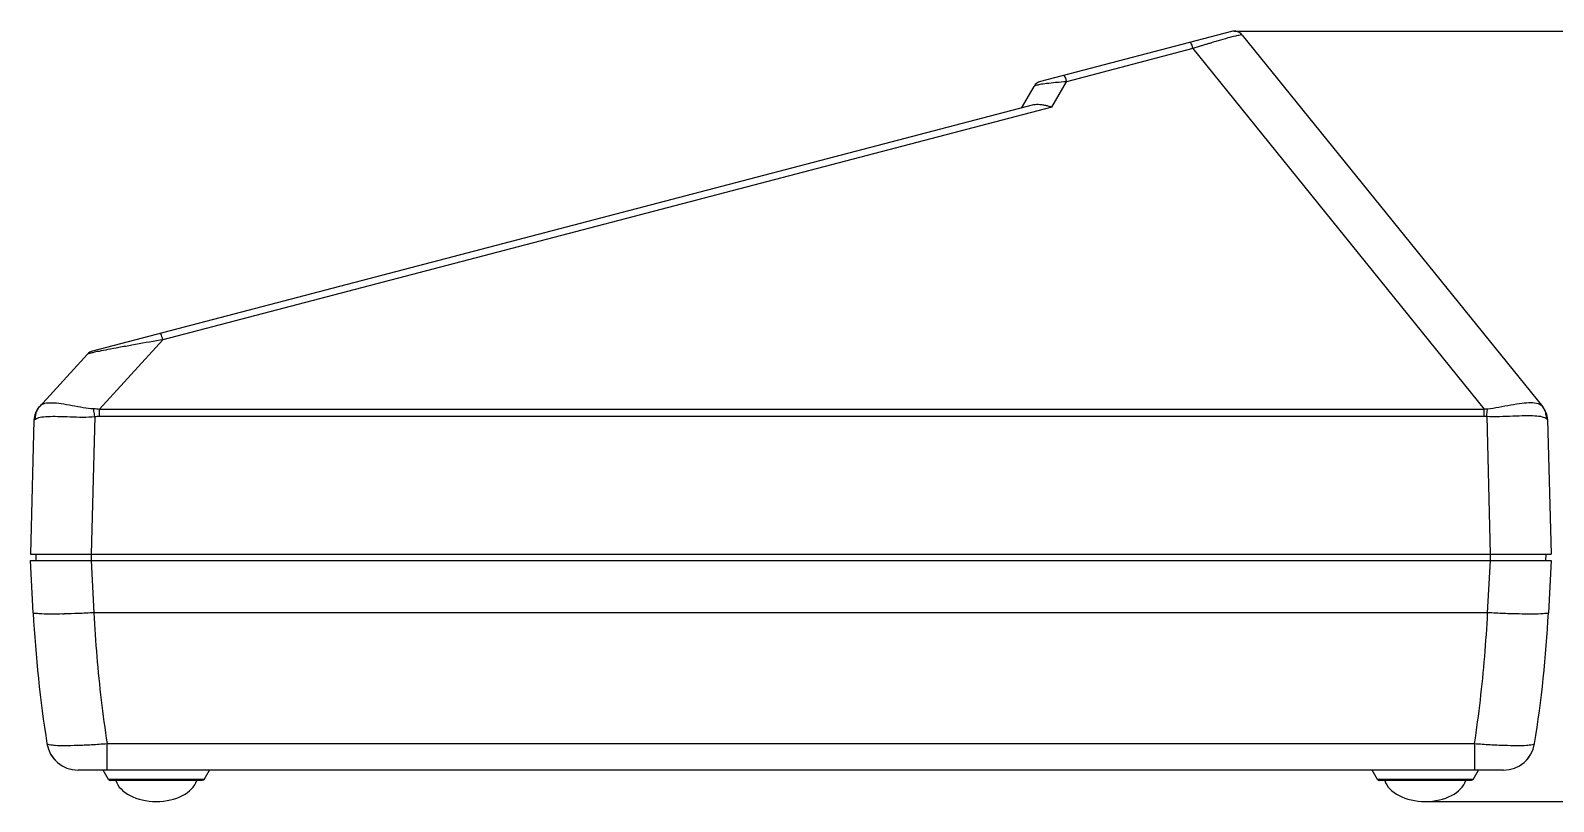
# Model space of a CAD drawing. Header units: inches. Extents: x -219 to 252, y -99 to 210.
# Drawn here: x -76.2 to 0.7, y 42.2 to 81.2 of the extents above; entities that cross this region are included whole.
import ezdxf

# ---------------------------------------------------------------- set-up
doc = ezdxf.new("R2010")
doc.units = ezdxf.units.IN
doc.header["$MEASUREMENT"] = 0
doc.layers.add('part', color=7, linetype='Continuous')

# ---------------------------------------------------------------- blocks, each defined once
blk = doc.blocks.new('block 3')
at = {"color": 3, "lineweight": 5, "true_color": 0x00ff00}
blk.add_lwpolyline([(-15.407, 81.115), (7.164, 81.115)], dxfattribs=at)
blk = doc.blocks.new('block 4')
at = {"color": 3, "lineweight": 5, "true_color": 0x00ff00}
blk.add_lwpolyline([(-5.756, 42.212), (7.164, 42.212)], dxfattribs=at)
blk = doc.blocks.new('block 5')
at = {"color": 3, "lineweight": 5, "true_color": 0x00ff00}
blk.add_lwpolyline([(6.635, 79.95), (6.635, 69.514)], dxfattribs=at)
blk = doc.blocks.new('block 6')
at = {"color": 3, "lineweight": 5, "true_color": 0x00ff00}
blk.add_lwpolyline([(6.635, 43.377), (6.635, 53.812)], dxfattribs=at)
blk = doc.blocks.new('block 8')
at = {"color": 3, "lineweight": 5, "true_color": 0x00ff00}
blk.add_lwpolyline([(6.441, 79.95), (6.635, 81.115)], dxfattribs=at)
blk = doc.blocks.new('block 9')
at = {"color": 3, "lineweight": 5, "true_color": 0x00ff00}
blk.add_lwpolyline([(6.635, 81.115), (6.829, 79.95)], dxfattribs=at)
blk = doc.blocks.new('block 10')
at = {"color": 3, "lineweight": 5, "true_color": 0x00ff00}
blk.add_lwpolyline([(6.441, 79.95), (6.829, 79.95)], dxfattribs=at)
blk = doc.blocks.new('block 7')
for name in ['block 8', 'block 9', 'block 10']:
    blk.add_blockref(name, (0, 0))
blk = doc.blocks.new('block 12')
at = {"color": 3, "lineweight": 5, "true_color": 0x00ff00}
blk.add_lwpolyline([(6.829, 43.377), (6.635, 42.212)], dxfattribs=at)
blk = doc.blocks.new('block 13')
at = {"color": 3, "lineweight": 5, "true_color": 0x00ff00}
blk.add_lwpolyline([(6.635, 42.212), (6.441, 43.377)], dxfattribs=at)
blk = doc.blocks.new('block 14')
at = {"color": 3, "lineweight": 5, "true_color": 0x00ff00}
blk.add_lwpolyline([(6.829, 43.377), (6.441, 43.377)], dxfattribs=at)
blk = doc.blocks.new('block 11')
for name in ['block 13', 'block 14', 'block 12']:
    blk.add_blockref(name, (0, 0))
blk = doc.blocks.new('block 15')
at = {"color": 7, "true_color": 0xffffff, "insert": (8.488, 55.309), "char_height": 3.70665, "attachment_point": 7, "rotation": 90}
blk.add_mtext('\\fAdobe Song Std L|b0|i0|c0|p34;\\W0.8;73.47', dxfattribs=at)
blk = doc.blocks.new('block 16')
at = {"lineweight": 0}
blk.add_lwpolyline([(-15.407, 81.115), (-15.407, 81.115)], dxfattribs=at)
blk = doc.blocks.new('block 17')
at = {"lineweight": 0}
blk.add_lwpolyline([(-5.756, 42.212), (-5.756, 42.212)], dxfattribs=at)
blk = doc.blocks.new('block 18')
at = {"lineweight": 0}
blk.add_lwpolyline([(6.635, 42.212), (6.635, 42.212)], dxfattribs=at)
blk = doc.blocks.new('block 2')
for name in ['block 3', 'block 16', 'block 7', 'block 5', 'block 15', 'block 6', 'block 11', 'block 4', 'block 17', 'block 18']:
    blk.add_blockref(name, (0, 0))
blk = doc.blocks.new('block 4273')
at = {"layer": 'part', "color": 7, "lineweight": 20, "true_color": 0xffffff}
blk.add_lwpolyline([(-76.044, 51.743), (-76.182, 54.391)], dxfattribs=at)
blk = doc.blocks.new('block 4274')
at = {"layer": 'part', "color": 7, "lineweight": 20, "true_color": 0xffffff}
blk.add_lwpolyline([(-75.917, 54.708), (-75.906, 54.391)], dxfattribs=at)
blk = doc.blocks.new('block 4275')
at = {"layer": 'part', "color": 7, "lineweight": 20, "true_color": 0xffffff}
blk.add_lwpolyline([(-72.242, 43.324), (-72.203, 43.285)], dxfattribs=at)
blk = doc.blocks.new('block 4276')
at = {"layer": 'part', "color": 7, "lineweight": 20, "true_color": 0xffffff}
blk.add_lwpolyline([(-72.242, 43.324), (-72.517, 43.8)], dxfattribs=at)
blk = doc.blocks.new('block 4277')
at = {"layer": 'part', "color": 7, "lineweight": 20, "true_color": 0xffffff}
blk.add_lwpolyline([(-75.351, 45.14), (-75.35, 45.14)], dxfattribs=at)
blk = doc.blocks.new('block 4278')
at = {"layer": 'part', "color": 7, "lineweight": 20, "true_color": 0xffffff}
blk.add_lwpolyline([(-73.115, 54.391), (-72.977, 51.743)], dxfattribs=at)
blk = doc.blocks.new('block 4279')
at = {"layer": 'part', "color": 7, "lineweight": 20, "true_color": 0xffffff}
blk.add_lwpolyline([(-76.006, 61.463), (-76.182, 54.708)], dxfattribs=at)
blk = doc.blocks.new('block 4280')
at = {"layer": 'part', "color": 7, "lineweight": 20, "true_color": 0xffffff}
blk.add_lwpolyline([(-73.111, 54.708), (-73.111, 54.391)], dxfattribs=at)
blk = doc.blocks.new('block 4281')
at = {"layer": 'part', "color": 7, "lineweight": 20, "true_color": 0xffffff}
blk.add_lwpolyline([(-72.695, 61.673), (-72.695, 62.028)], dxfattribs=at)
blk = doc.blocks.new('block 4282')
at = {"layer": 'part', "color": 7, "lineweight": 20, "true_color": 0xffffff}
blk.add_lwpolyline([(-72.317, 43.8), (-72.317, 45.141)], dxfattribs=at)
blk = doc.blocks.new('block 4283')
at = {"layer": 'part', "color": 7, "lineweight": 20, "true_color": 0xffffff}
blk.add_lwpolyline([(-72.93, 61.653), (-73.112, 54.708)], dxfattribs=at)
blk = doc.blocks.new('block 4284')
at = {"layer": 'part', "color": 7, "lineweight": 20, "true_color": 0xffffff}
blk.add_lwpolyline([(-3.381, 43.285), (-3.434, 43.271)], dxfattribs=at)
blk = doc.blocks.new('block 4285')
at = {"layer": 'part', "color": 7, "lineweight": 20, "true_color": 0xffffff}
blk.add_lwpolyline([(-72.203, 43.285), (-72.15, 43.271)], dxfattribs=at)
blk = doc.blocks.new('block 4286')
at = {"layer": 'part', "color": 7, "lineweight": 20, "true_color": 0xffffff}
blk.add_lwpolyline([(-72.695, 62.028), (-69.502, 65.533)], dxfattribs=at)
blk = doc.blocks.new('block 4287')
at = {"layer": 'part', "color": 7, "lineweight": 20, "true_color": 0xffffff}
blk.add_lwpolyline([(-75.73, 62.148), (-73.309, 64.805)], dxfattribs=at)
blk = doc.blocks.new('block 4288')
at = {"layer": 'part', "color": 7, "lineweight": 20, "true_color": 0xffffff}
blk.add_lwpolyline([(-3.434, 43.271), (-8.078, 43.271)], dxfattribs=at)
blk = doc.blocks.new('block 4289')
at = {"layer": 'part', "color": 7, "lineweight": 20, "true_color": 0xffffff}
blk.add_lwpolyline([(-67.506, 43.271), (-72.15, 43.271)], dxfattribs=at)
blk = doc.blocks.new('block 4290')
at = {"layer": 'part', "color": 7, "lineweight": 20, "true_color": 0xffffff}
blk.add_lwpolyline([(-3.343, 43.324), (-8.169, 43.324)], dxfattribs=at)
blk = doc.blocks.new('block 4291')
at = {"layer": 'part', "color": 7, "lineweight": 20, "true_color": 0xffffff}
blk.add_lwpolyline([(-67.415, 43.324), (-72.242, 43.324)], dxfattribs=at)
blk = doc.blocks.new('block 4292')
at = {"layer": 'part', "color": 7, "lineweight": 20, "true_color": 0xffffff}
blk.add_lwpolyline([(-1.803, 43.8), (-1.803, 43.8)], dxfattribs=at)
blk = doc.blocks.new('block 4293')
at = {"layer": 'part', "color": 7, "lineweight": 20, "true_color": 0xffffff}
blk.add_lwpolyline([(-1.803, 43.8), (-73.782, 43.8)], dxfattribs=at)
blk = doc.blocks.new('block 4294')
at = {"layer": 'part', "color": 7, "lineweight": 20, "true_color": 0xffffff}
blk.add_lwpolyline([(-72.317, 45.141), (-3.268, 45.141)], dxfattribs=at)
blk = doc.blocks.new('block 4295')
at = {"layer": 'part', "color": 7, "lineweight": 20, "true_color": 0xffffff}
blk.add_lwpolyline([(-67.415, 43.324), (-67.14, 43.8)], dxfattribs=at)
blk = doc.blocks.new('block 4296')
at = {"layer": 'part', "color": 7, "lineweight": 20, "true_color": 0xffffff}
blk.add_lwpolyline([(-67.453, 43.285), (-67.506, 43.271)], dxfattribs=at)
blk = doc.blocks.new('block 4297')
at = {"layer": 'part', "color": 7, "lineweight": 20, "true_color": 0xffffff}
blk.add_lwpolyline([(-2.608, 51.743), (-72.977, 51.743)], dxfattribs=at)
blk = doc.blocks.new('block 4298')
at = {"layer": 'part', "color": 7, "lineweight": 20, "true_color": 0xffffff}
blk.add_lwpolyline([(-8.131, 43.285), (-8.078, 43.271)], dxfattribs=at)
blk = doc.blocks.new('block 4299')
at = {"layer": 'part', "color": 7, "lineweight": 20, "true_color": 0xffffff}
blk.add_lwpolyline([(-76.182, 54.391), (0.598, 54.391)], dxfattribs=at)
blk = doc.blocks.new('block 4300')
at = {"layer": 'part', "color": 7, "lineweight": 20, "true_color": 0xffffff}
blk.add_lwpolyline([(-76.182, 54.708), (0.598, 54.708)], dxfattribs=at)
blk = doc.blocks.new('block 4301')
at = {"layer": 'part', "color": 7, "lineweight": 20, "true_color": 0xffffff}
blk.add_lwpolyline([(-67.415, 43.324), (-67.453, 43.285)], dxfattribs=at)
blk = doc.blocks.new('block 4302')
at = {"layer": 'part', "color": 7, "lineweight": 20, "true_color": 0xffffff}
blk.add_lwpolyline([(-72.695, 61.673), (-2.779, 61.673)], dxfattribs=at)
blk = doc.blocks.new('block 4303')
at = {"layer": 'part', "color": 7, "lineweight": 20, "true_color": 0xffffff}
blk.add_lwpolyline([(-72.695, 62.028), (-2.779, 62.028)], dxfattribs=at)
blk = doc.blocks.new('block 4304')
at = {"layer": 'part', "color": 7, "lineweight": 20, "true_color": 0xffffff}
blk.add_lwpolyline([(-26.143, 77.23), (-25.509, 78.328)], dxfattribs=at)
blk = doc.blocks.new('block 4305')
at = {"layer": 'part', "color": 7, "lineweight": 20, "true_color": 0xffffff}
blk.add_lwpolyline([(-24.615, 77.274), (-23.87, 78.563)], dxfattribs=at)
blk = doc.blocks.new('block 4306')
at = {"layer": 'part', "color": 7, "lineweight": 20, "true_color": 0xffffff}
blk.add_lwpolyline([(-8.169, 43.324), (-8.131, 43.285)], dxfattribs=at)
blk = doc.blocks.new('block 4307')
at = {"layer": 'part', "color": 7, "lineweight": 20, "true_color": 0xffffff}
blk.add_lwpolyline([(-24.615, 77.274), (-69.502, 65.533)], dxfattribs=at)
blk = doc.blocks.new('block 4308')
at = {"layer": 'part', "color": 7, "lineweight": 20, "true_color": 0xffffff}
blk.add_lwpolyline([(-25.609, 77.37), (-73.051, 64.96)], dxfattribs=at)
blk = doc.blocks.new('block 4309')
at = {"layer": 'part', "color": 7, "lineweight": 20, "true_color": 0xffffff}
blk.add_lwpolyline([(-17.492, 80.232), (-23.87, 78.563)], dxfattribs=at)
blk = doc.blocks.new('block 4310')
at = {"layer": 'part', "color": 7, "lineweight": 20, "true_color": 0xffffff}
blk.add_lwpolyline([(-15.541, 81.098), (-25.184, 78.575)], dxfattribs=at)
blk = doc.blocks.new('block 4311')
at = {"layer": 'part', "color": 7, "lineweight": 20, "true_color": 0xffffff}
blk.add_lwpolyline([(-8.169, 43.324), (-8.445, 43.8)], dxfattribs=at)
blk = doc.blocks.new('block 4312')
at = {"layer": 'part', "color": 7, "lineweight": 20, "true_color": 0xffffff}
blk.add_lwpolyline([(-17.492, 80.232), (-2.779, 62.028)], dxfattribs=at)
blk = doc.blocks.new('block 4313')
at = {"layer": 'part', "color": 7, "lineweight": 20, "true_color": 0xffffff}
blk.add_lwpolyline([(-14.995, 80.918), (0.185, 62.136)], dxfattribs=at)
blk = doc.blocks.new('block 4314')
at = {"layer": 'part', "color": 7, "lineweight": 20, "true_color": 0xffffff}
blk.add_lwpolyline([(-2.654, 61.666), (-2.472, 54.708)], dxfattribs=at)
blk = doc.blocks.new('block 4315')
at = {"layer": 'part', "color": 7, "lineweight": 20, "true_color": 0xffffff}
blk.add_lwpolyline([(-3.268, 45.141), (-3.268, 43.8)], dxfattribs=at)
blk = doc.blocks.new('block 4316')
at = {"layer": 'part', "color": 7, "lineweight": 20, "true_color": 0xffffff}
blk.add_lwpolyline([(-2.779, 61.673), (-2.779, 62.028)], dxfattribs=at)
blk = doc.blocks.new('block 4317')
at = {"layer": 'part', "color": 7, "lineweight": 20, "true_color": 0xffffff}
blk.add_lwpolyline([(-2.473, 54.708), (-2.473, 54.391)], dxfattribs=at)
blk = doc.blocks.new('block 4318')
at = {"layer": 'part', "color": 7, "lineweight": 20, "true_color": 0xffffff}
blk.add_lwpolyline([(-2.608, 51.743), (-2.469, 54.391)], dxfattribs=at)
blk = doc.blocks.new('block 4319')
at = {"layer": 'part', "color": 7, "lineweight": 20, "true_color": 0xffffff}
blk.add_lwpolyline([(0.42, 61.498), (0.598, 54.708)], dxfattribs=at)
blk = doc.blocks.new('block 4320')
at = {"layer": 'part', "color": 7, "lineweight": 20, "true_color": 0xffffff}
blk.add_lwpolyline([(0.333, 54.708), (0.322, 54.391)], dxfattribs=at)
blk = doc.blocks.new('block 4321')
at = {"layer": 'part', "color": 7, "lineweight": 20, "true_color": 0xffffff}
blk.add_lwpolyline([(0.598, 54.391), (0.459, 51.743)], dxfattribs=at)
blk = doc.blocks.new('block 4322')
at = {"layer": 'part', "color": 7, "lineweight": 20, "true_color": 0xffffff}
blk.add_lwpolyline([(-0.234, 45.14), (-0.234, 45.14)], dxfattribs=at)
blk = doc.blocks.new('block 4323')
at = {"layer": 'part', "color": 7, "lineweight": 20, "true_color": 0xffffff}
blk.add_lwpolyline([(-0.234, 45.14), (-0.234, 45.14)], dxfattribs=at)
blk = doc.blocks.new('block 4324')
at = {"layer": 'part', "color": 7, "lineweight": 20, "true_color": 0xffffff}
blk.add_lwpolyline([(-3.343, 43.324), (-3.068, 43.8)], dxfattribs=at)
blk = doc.blocks.new('block 4325')
at = {"layer": 'part', "color": 7, "lineweight": 20, "true_color": 0xffffff}
blk.add_lwpolyline([(-3.343, 43.324), (-3.381, 43.285)], dxfattribs=at)
blk = doc.blocks.new('block 4326')
at = {"layer": 'part', "color": 7, "lineweight": 20, "true_color": 0xffffff}
blk.add_open_spline([(-0.234, 45.141), (0.112, 47.328), (0.344, 49.532), (0.459, 51.743)], degree=3, dxfattribs=at)
blk = doc.blocks.new('block 4327')
at = {"layer": 'part', "color": 7, "lineweight": 20, "true_color": 0xffffff}
blk.add_open_spline([(-74.561, 51.684), (-74.534, 51.684), (-74.508, 51.685), (-74.481, 51.685)], degree=3, dxfattribs=at)
blk = doc.blocks.new('block 4328')
at = {"layer": 'part', "color": 7, "lineweight": 20, "true_color": 0xffffff}
blk.add_open_spline([(-75.35, 45.141), (-75.228, 44.369), (-74.563, 43.8), (-73.782, 43.8)], degree=3, dxfattribs=at)
blk = doc.blocks.new('block 4329')
at = {"layer": 'part', "color": 7, "lineweight": 20, "true_color": 0xffffff}
blk.add_open_spline([(-75.35, 45.14), (-75.228, 44.368), (-74.563, 43.8), (-73.781, 43.8)], degree=3, dxfattribs=at)
blk = doc.blocks.new('block 4330')
at = {"layer": 'part', "color": 7, "lineweight": 20, "true_color": 0xffffff}
blk.add_open_spline([(-75.73, 62.148), (-75.901, 61.96), (-75.999, 61.717), (-76.005, 61.463)], degree=3, dxfattribs=at)
blk = doc.blocks.new('block 4331')
at = {"layer": 'part', "color": 7, "lineweight": 20, "true_color": 0xffffff}
blk.add_open_spline([(-73.051, 64.96), (-73.15, 64.934), (-73.24, 64.88), (-73.309, 64.805)], degree=3, dxfattribs=at)
blk = doc.blocks.new('block 4332')
at = {"layer": 'part', "color": 7, "lineweight": 20, "true_color": 0xffffff}
blk.add_open_spline([(-69.635, 65.51), (-70.109, 65.428), (-70.583, 65.344), (-71.056, 65.259)], degree=3, dxfattribs=at)
blk = doc.blocks.new('block 4333')
at = {"layer": 'part', "color": 7, "lineweight": 20, "true_color": 0xffffff}
blk.add_open_spline([(-16.854, 80.434), (-16.917, 80.414), (-16.98, 80.394), (-17.044, 80.374)], degree=3, dxfattribs=at)
blk = doc.blocks.new('block 4334')
at = {"layer": 'part', "color": 7, "lineweight": 20, "true_color": 0xffffff}
blk.add_open_spline([(-17.067, 80.367), (-17.209, 80.322), (-17.35, 80.277), (-17.492, 80.232)], degree=3, dxfattribs=at)
blk = doc.blocks.new('block 4335')
at = {"layer": 'part', "color": 7, "lineweight": 20, "true_color": 0xffffff}
blk.add_open_spline([(-76.044, 51.743), (-75.928, 49.532), (-75.696, 47.328), (-75.35, 45.141)], degree=3, dxfattribs=at)
blk = doc.blocks.new('block 4336')
at = {"layer": 'part', "color": 7, "lineweight": 20, "true_color": 0xffffff}
blk.add_open_spline([(-16.64, 80.5), (-16.698, 80.482), (-16.756, 80.464), (-16.815, 80.446)], degree=3, dxfattribs=at)
blk = doc.blocks.new('block 4337')
at = {"layer": 'part', "color": 7, "lineweight": 20, "true_color": 0xffffff}
blk.add_open_spline([(-16.334, 80.593), (-16.417, 80.568), (-16.501, 80.543), (-16.584, 80.517)], degree=3, dxfattribs=at)
blk = doc.blocks.new('block 4338')
at = {"layer": 'part', "color": 7, "lineweight": 20, "true_color": 0xffffff}
blk.add_open_spline([(-1.803, 43.8), (-1.021, 43.8), (-0.356, 44.369), (-0.234, 45.141)], degree=3, dxfattribs=at)
blk = doc.blocks.new('block 4339')
at = {"layer": 'part', "color": 7, "lineweight": 20, "true_color": 0xffffff}
blk.add_open_spline([(-1.803, 43.8), (-1.022, 43.8), (-0.356, 44.368), (-0.234, 45.14)], degree=3, dxfattribs=at)
blk = doc.blocks.new('block 4340')
at = {"layer": 'part', "color": 7, "lineweight": 20, "true_color": 0xffffff}
blk.add_open_spline([(0.42, 61.498), (0.414, 61.731), (0.332, 61.955), (0.185, 62.136)], degree=3, dxfattribs=at)
blk = doc.blocks.new('block 4341')
at = {"layer": 'part', "color": 7, "lineweight": 20, "true_color": 0xffffff}
blk.add_open_spline([(-25.184, 78.575), (-25.321, 78.54), (-25.438, 78.45), (-25.509, 78.328)], degree=3, dxfattribs=at)
blk = doc.blocks.new('block 4342')
at = {"layer": 'part', "color": 7, "lineweight": 20, "true_color": 0xffffff}
blk.add_open_spline([(-14.995, 80.918), (-15.126, 81.08), (-15.339, 81.151), (-15.541, 81.098)], degree=3, dxfattribs=at)
blk = doc.blocks.new('block 4343')
at = {"layer": 'part', "color": 7, "lineweight": 20, "true_color": 0xffffff}
blk.add_open_spline([(-74.451, 45.045), (-74.243, 45.045), (-74.035, 45.049), (-73.827, 45.056), (-73.584, 45.064), (-73.342, 45.075), (-73.099, 45.088), (-72.838, 45.103), (-72.577, 45.12), (-72.317, 45.14)], degree=3, knots=[0, 0, 0, 0, 1, 1, 1, 2, 2, 2, 3, 3, 3, 3], dxfattribs=at)
blk = doc.blocks.new('block 4344')
at = {"layer": 'part', "color": 7, "lineweight": 20, "true_color": 0xffffff}
blk.add_open_spline([(-72.977, 51.743), (-73.24, 51.729), (-73.504, 51.717), (-73.767, 51.707), (-74.005, 51.698), (-74.243, 51.69), (-74.481, 51.685)], degree=3, knots=[0, 0, 0, 0, 1, 1, 1, 2, 2, 2, 2], dxfattribs=at)
blk = doc.blocks.new('block 4345')
at = {"layer": 'part', "color": 7, "lineweight": 20, "true_color": 0xffffff}
blk.add_open_spline([(-74.561, 51.684), (-74.744, 51.681), (-74.922, 51.679), (-75.109, 51.677), (-75.28, 51.674), (-75.458, 51.671), (-75.608, 51.684), (-75.705, 51.692), (-75.79, 51.707), (-75.93, 51.706), (-75.982, 51.706), (-76.042, 51.703), (-76.044, 51.743)], degree=3, knots=[0, 0, 0, 0, 1, 1, 1, 2, 2, 2, 3, 3, 3, 4, 4, 4, 4], dxfattribs=at)
blk = doc.blocks.new('block 4346')
at = {"layer": 'part', "color": 7, "lineweight": 20, "true_color": 0xffffff}
blk.add_open_spline([(-3.268, 45.141), (-3.158, 45.87), (-3.06, 46.601), (-2.974, 47.333), (-2.889, 48.066), (-2.816, 48.8), (-2.755, 49.536), (-2.693, 50.271), (-2.644, 51.007), (-2.608, 51.743)], degree=3, knots=[0, 0, 0, 0, 1, 1, 1, 2, 2, 2, 3, 3, 3, 3], dxfattribs=at)
blk = doc.blocks.new('block 4347')
at = {"layer": 'part', "color": 7, "lineweight": 20, "true_color": 0xffffff}
blk.add_open_spline([(-72.977, 51.743), (-72.94, 51.007), (-72.891, 50.271), (-72.83, 49.536), (-72.769, 48.8), (-72.695, 48.066), (-72.61, 47.333), (-72.524, 46.601), (-72.426, 45.87), (-72.317, 45.141)], degree=3, knots=[0, 0, 0, 0, 1, 1, 1, 2, 2, 2, 3, 3, 3, 3], dxfattribs=at)
blk = doc.blocks.new('block 4348')
at = {"layer": 'part', "color": 7, "lineweight": 20, "true_color": 0xffffff}
blk.add_open_spline([(-1.133, 45.045), (-0.973, 45.045), (-0.801, 45.045), (-0.652, 45.056), (-0.556, 45.063), (-0.469, 45.075), (-0.344, 45.088), (-0.295, 45.094), (-0.24, 45.1), (-0.234, 45.14)], degree=3, knots=[0, 0, 0, 0, 1, 1, 1, 2, 2, 2, 3, 3, 3, 3], dxfattribs=at)
blk = doc.blocks.new('block 4349')
at = {"layer": 'part', "color": 7, "lineweight": 20, "true_color": 0xffffff}
blk.add_open_spline([(-3.268, 45.14), (-3.007, 45.12), (-2.746, 45.103), (-2.485, 45.088), (-2.243, 45.075), (-2, 45.064), (-1.758, 45.056), (-1.55, 45.049), (-1.341, 45.045), (-1.133, 45.045)], degree=3, knots=[0, 0, 0, 0, 1, 1, 1, 2, 2, 2, 3, 3, 3, 3], dxfattribs=at)
blk = doc.blocks.new('block 4350')
at = {"layer": 'part', "color": 7, "lineweight": 20, "true_color": 0xffffff}
blk.add_open_spline([(0.459, 51.743), (0.457, 51.706), (0.402, 51.707), (0.354, 51.707), (0.227, 51.706), (0.149, 51.693), (0.061, 51.685), (-0.08, 51.673), (-0.248, 51.675), (-0.409, 51.677), (-0.619, 51.679), (-0.818, 51.68), (-1.023, 51.683)], degree=3, knots=[0, 0, 0, 0, 1, 1, 1, 2, 2, 2, 3, 3, 3, 4, 4, 4, 4], dxfattribs=at)
blk = doc.blocks.new('block 4351')
at = {"layer": 'part', "color": 7, "lineweight": 20, "true_color": 0xffffff}
blk.add_lwpolyline([(-1.023, 51.683), (-1.04, 51.684)], dxfattribs=at)
blk = doc.blocks.new('block 4352')
at = {"layer": 'part', "color": 7, "lineweight": 20, "true_color": 0xffffff}
blk.add_open_spline([(-1.04, 51.684), (-1.289, 51.688), (-1.538, 51.696), (-1.787, 51.706), (-2.061, 51.717), (-2.334, 51.729), (-2.608, 51.743)], degree=3, knots=[0, 0, 0, 0, 1, 1, 1, 2, 2, 2, 2], dxfattribs=at)
blk = doc.blocks.new('block 4353')
at = {"layer": 'part', "color": 7, "lineweight": 20, "true_color": 0xffffff}
blk.add_open_spline([(-75.35, 45.14), (-75.345, 45.1), (-75.289, 45.094), (-75.24, 45.088), (-75.115, 45.075), (-75.028, 45.063), (-74.933, 45.056), (-74.783, 45.045), (-74.612, 45.045), (-74.451, 45.045)], degree=3, knots=[0, 0, 0, 0, 1, 1, 1, 2, 2, 2, 3, 3, 3, 3], dxfattribs=at)
blk = doc.blocks.new('block 4354')
at = {"layer": 'part', "color": 7, "lineweight": 20, "true_color": 0xffffff}
blk.add_open_spline([(-14.995, 80.918), (-15.016, 80.944), (-15.057, 80.93), (-15.095, 80.919), (-15.19, 80.891), (-15.264, 80.882), (-15.342, 80.868), (-15.463, 80.845), (-15.593, 80.806), (-15.72, 80.77), (-15.888, 80.721), (-16.052, 80.676), (-16.216, 80.628), (-16.255, 80.616), (-16.295, 80.605), (-16.334, 80.593)], degree=3, knots=[0, 0, 0, 0, 1, 1, 1, 2, 2, 2, 3, 3, 3, 4, 4, 4, 5, 5, 5, 5], dxfattribs=at)
blk = doc.blocks.new('block 4355')
at = {"layer": 'part', "color": 7, "lineweight": 20, "true_color": 0xffffff}
blk.add_lwpolyline([(-16.584, 80.517), (-16.64, 80.5)], dxfattribs=at)
blk = doc.blocks.new('block 4356')
at = {"layer": 'part', "color": 7, "lineweight": 20, "true_color": 0xffffff}
blk.add_lwpolyline([(-16.815, 80.446), (-16.854, 80.434)], dxfattribs=at)
blk = doc.blocks.new('block 4357')
at = {"layer": 'part', "color": 7, "lineweight": 20, "true_color": 0xffffff}
blk.add_lwpolyline([(-17.044, 80.374), (-17.067, 80.367)], dxfattribs=at)
blk = doc.blocks.new('block 4358')
at = {"layer": 'part', "color": 7, "lineweight": 20, "true_color": 0xffffff}
blk.add_open_spline([(-69.635, 65.854), (-69.62, 65.858), (-69.612, 65.836), (-69.605, 65.818), (-69.586, 65.769), (-69.571, 65.739), (-69.558, 65.704), (-69.537, 65.653), (-69.519, 65.59), (-69.501, 65.533)], degree=3, knots=[0, 0, 0, 0, 1, 1, 1, 2, 2, 2, 3, 3, 3, 3], dxfattribs=at)
blk = doc.blocks.new('block 4359')
at = {"layer": 'part', "color": 7, "lineweight": 20, "true_color": 0xffffff}
blk.add_open_spline([(-24.615, 77.274), (-24.673, 77.293), (-24.733, 77.311), (-24.792, 77.327), (-24.85, 77.342), (-24.908, 77.356), (-24.967, 77.368), (-25.023, 77.379), (-25.079, 77.388), (-25.136, 77.395), (-25.19, 77.401), (-25.245, 77.405), (-25.3, 77.406), (-25.352, 77.406), (-25.405, 77.404), (-25.458, 77.398), (-25.509, 77.392), (-25.559, 77.383), (-25.609, 77.37)], degree=3, knots=[0, 0, 0, 0, 1, 1, 1, 2, 2, 2, 3, 3, 3, 4, 4, 4, 5, 5, 5, 6, 6, 6, 6], dxfattribs=at)
blk = doc.blocks.new('block 4360')
at = {"layer": 'part', "color": 7, "lineweight": 20, "true_color": 0xffffff}
blk.add_open_spline([(-17.626, 80.552), (-17.61, 80.556), (-17.602, 80.535), (-17.595, 80.516), (-17.576, 80.468), (-17.562, 80.438), (-17.548, 80.403), (-17.528, 80.352), (-17.509, 80.289), (-17.492, 80.232)], degree=3, knots=[0, 0, 0, 0, 1, 1, 1, 2, 2, 2, 3, 3, 3, 3], dxfattribs=at)
blk = doc.blocks.new('block 4361')
at = {"layer": 'part', "color": 7, "lineweight": 20, "true_color": 0xffffff}
blk.add_open_spline([(-24.004, 78.884), (-23.989, 78.888), (-23.981, 78.867), (-23.974, 78.848), (-23.955, 78.799), (-23.94, 78.77), (-23.926, 78.735), (-23.906, 78.683), (-23.887, 78.621), (-23.87, 78.563)], degree=3, knots=[0, 0, 0, 0, 1, 1, 1, 2, 2, 2, 3, 3, 3, 3], dxfattribs=at)
blk = doc.blocks.new('block 4362')
at = {"layer": 'part', "color": 7, "lineweight": 20, "true_color": 0xffffff}
blk.add_open_spline([(-23.87, 78.563), (-24.053, 78.55), (-24.236, 78.535), (-24.419, 78.517), (-24.571, 78.502), (-24.723, 78.484), (-24.875, 78.466)], degree=3, knots=[0, 0, 0, 0, 1, 1, 1, 2, 2, 2, 2], dxfattribs=at)
blk = doc.blocks.new('block 4363')
at = {"layer": 'part', "color": 7, "lineweight": 20, "true_color": 0xffffff}
blk.add_open_spline([(-24.875, 78.466), (-24.988, 78.453), (-25.103, 78.438), (-25.211, 78.416), (-25.28, 78.403), (-25.345, 78.386), (-25.421, 78.37), (-25.456, 78.363), (-25.493, 78.356), (-25.509, 78.328)], degree=3, knots=[0, 0, 0, 0, 1, 1, 1, 2, 2, 2, 3, 3, 3, 3], dxfattribs=at)
blk = doc.blocks.new('block 4364')
at = {"layer": 'part', "color": 7, "lineweight": 20, "true_color": 0xffffff}
blk.add_open_spline([(-2.779, 61.673), (-2.759, 61.673), (-2.738, 61.673), (-2.717, 61.671), (-2.696, 61.67), (-2.675, 61.669), (-2.654, 61.666)], degree=3, knots=[0, 0, 0, 0, 1, 1, 1, 2, 2, 2, 2], dxfattribs=at)
blk = doc.blocks.new('block 4365')
at = {"layer": 'part', "color": 7, "lineweight": 20, "true_color": 0xffffff}
blk.add_open_spline([(-72.93, 61.653), (-72.891, 61.659), (-72.852, 61.664), (-72.813, 61.668), (-72.774, 61.671), (-72.734, 61.673), (-72.695, 61.673)], degree=3, knots=[0, 0, 0, 0, 1, 1, 1, 2, 2, 2, 2], dxfattribs=at)
blk = doc.blocks.new('block 4366')
at = {"layer": 'part', "color": 7, "lineweight": 20, "true_color": 0xffffff}
blk.add_open_spline([(-76.006, 61.463), (-76.005, 61.471), (-75.996, 61.474), (-75.987, 61.479), (-75.963, 61.491), (-75.95, 61.508), (-75.931, 61.522)], degree=3, knots=[0, 0, 0, 0, 1, 1, 1, 2, 2, 2, 2], dxfattribs=at)
blk = doc.blocks.new('block 4367')
at = {"layer": 'part', "color": 7, "lineweight": 20, "true_color": 0xffffff}
blk.add_open_spline([(-75.931, 61.522), (-75.865, 61.572), (-75.781, 61.596), (-75.698, 61.614), (-75.57, 61.64), (-75.443, 61.652), (-75.315, 61.658), (-75.144, 61.667), (-74.972, 61.666), (-74.8, 61.663), (-74.594, 61.66), (-74.388, 61.652), (-74.183, 61.644), (-73.969, 61.637), (-73.755, 61.629), (-73.541, 61.628), (-73.337, 61.628), (-73.133, 61.632), (-72.93, 61.653)], degree=3, knots=[0, 0, 0, 0, 1, 1, 1, 2, 2, 2, 3, 3, 3, 4, 4, 4, 5, 5, 5, 6, 6, 6, 6], dxfattribs=at)
blk = doc.blocks.new('block 4368')
at = {"layer": 'part', "color": 7, "lineweight": 20, "true_color": 0xffffff}
blk.add_lwpolyline([(-69.502, 65.533), (-69.635, 65.51)], dxfattribs=at)
blk = doc.blocks.new('block 4369')
at = {"layer": 'part', "color": 7, "lineweight": 20, "true_color": 0xffffff}
blk.add_open_spline([(-71.056, 65.259), (-71.275, 65.219), (-71.494, 65.179), (-71.713, 65.139), (-71.9, 65.104), (-72.087, 65.07), (-72.273, 65.033), (-72.422, 65.004), (-72.572, 64.974), (-72.721, 64.945), (-72.826, 64.925), (-72.931, 64.906), (-73.034, 64.879)], degree=3, knots=[0, 0, 0, 0, 1, 1, 1, 2, 2, 2, 3, 3, 3, 4, 4, 4, 4], dxfattribs=at)
blk = doc.blocks.new('block 4370')
at = {"layer": 'part', "color": 7, "lineweight": 20, "true_color": 0xffffff}
blk.add_open_spline([(-73.034, 64.879), (-73.036, 64.879), (-73.038, 64.878), (-73.04, 64.878), (-73.103, 64.861), (-73.163, 64.843), (-73.232, 64.832), (-73.261, 64.828), (-73.291, 64.825), (-73.309, 64.805)], degree=3, knots=[0, 0, 0, 0, 1, 1, 1, 2, 2, 2, 3, 3, 3, 3], dxfattribs=at)
blk = doc.blocks.new('block 4371')
at = {"layer": 'part', "color": 7, "lineweight": 20, "true_color": 0xffffff}
blk.add_open_spline([(-72.997, 62.059), (-72.947, 62.058), (-72.897, 62.055), (-72.848, 62.05), (-72.796, 62.045), (-72.746, 62.038), (-72.695, 62.028)], degree=3, knots=[0, 0, 0, 0, 1, 1, 1, 2, 2, 2, 2], dxfattribs=at)
blk = doc.blocks.new('block 4372')
at = {"layer": 'part', "color": 7, "lineweight": 20, "true_color": 0xffffff}
blk.add_open_spline([(-75.681, 62.202), (-75.624, 62.264), (-75.543, 62.299), (-75.461, 62.321), (-75.343, 62.352), (-75.224, 62.356), (-75.105, 62.354), (-74.948, 62.35), (-74.791, 62.334), (-74.635, 62.312), (-74.449, 62.286), (-74.264, 62.253), (-74.079, 62.218), (-73.891, 62.183), (-73.704, 62.146), (-73.514, 62.115), (-73.343, 62.087), (-73.171, 62.064), (-72.997, 62.059)], degree=3, knots=[0, 0, 0, 0, 1, 1, 1, 2, 2, 2, 3, 3, 3, 4, 4, 4, 5, 5, 5, 6, 6, 6, 6], dxfattribs=at)
blk = doc.blocks.new('block 4373')
at = {"layer": 'part', "color": 7, "lineweight": 20, "true_color": 0xffffff}
blk.add_open_spline([(-2.654, 61.666), (-2.437, 61.653), (-2.219, 61.655), (-2.002, 61.66), (-1.777, 61.666), (-1.553, 61.676), (-1.328, 61.686), (-1.125, 61.694), (-0.923, 61.702), (-0.719, 61.704), (-0.553, 61.706), (-0.386, 61.705), (-0.22, 61.695), (-0.098, 61.687), (0.023, 61.674), (0.146, 61.646), (0.223, 61.627), (0.301, 61.602), (0.361, 61.552)], degree=3, knots=[0, 0, 0, 0, 1, 1, 1, 2, 2, 2, 3, 3, 3, 4, 4, 4, 5, 5, 5, 6, 6, 6, 6], dxfattribs=at)
blk = doc.blocks.new('block 4374')
at = {"layer": 'part', "color": 7, "lineweight": 20, "true_color": 0xffffff}
blk.add_open_spline([(0.361, 61.552), (0.376, 61.539), (0.387, 61.524), (0.406, 61.512), (0.412, 61.508), (0.42, 61.505), (0.42, 61.498)], degree=3, knots=[0, 0, 0, 0, 1, 1, 1, 2, 2, 2, 2], dxfattribs=at)
blk = doc.blocks.new('block 4375')
at = {"layer": 'part', "color": 7, "lineweight": 20, "true_color": 0xffffff}
blk.add_open_spline([(-2.614, 62.049), (-2.422, 62.064), (-2.233, 62.096), (-2.044, 62.13), (-1.84, 62.167), (-1.638, 62.207), (-1.435, 62.244), (-1.249, 62.277), (-1.062, 62.308), (-0.874, 62.33), (-0.72, 62.348), (-0.564, 62.359), (-0.409, 62.358), (-0.292, 62.356), (-0.176, 62.348), (-0.062, 62.312), (0.017, 62.286), (0.095, 62.248), (0.146, 62.185)], degree=3, knots=[0, 0, 0, 0, 1, 1, 1, 2, 2, 2, 3, 3, 3, 4, 4, 4, 5, 5, 5, 6, 6, 6, 6], dxfattribs=at)
blk = doc.blocks.new('block 4376')
at = {"layer": 'part', "color": 7, "lineweight": 20, "true_color": 0xffffff}
blk.add_open_spline([(-2.779, 62.028), (-2.752, 62.033), (-2.724, 62.037), (-2.696, 62.041), (-2.669, 62.044), (-2.641, 62.047), (-2.614, 62.049)], degree=3, knots=[0, 0, 0, 0, 1, 1, 1, 2, 2, 2, 2], dxfattribs=at)
blk = doc.blocks.new('block 4377')
at = {"layer": 'part', "color": 7, "lineweight": 20, "true_color": 0xffffff}
blk.add_open_spline([(-72.93, 61.653), (-72.938, 61.699), (-72.946, 61.746), (-72.953, 61.792), (-72.961, 61.838), (-72.968, 61.883), (-72.976, 61.928), (-72.983, 61.972), (-72.99, 62.016), (-72.997, 62.059)], degree=3, knots=[0, 0, 0, 0, 1, 1, 1, 2, 2, 2, 3, 3, 3, 3], dxfattribs=at)
blk = doc.blocks.new('block 4378')
at = {"layer": 'part', "color": 7, "lineweight": 20, "true_color": 0xffffff}
blk.add_open_spline([(-75.931, 61.522), (-75.933, 61.605), (-75.925, 61.689), (-75.906, 61.77), (-75.887, 61.85), (-75.859, 61.928), (-75.821, 62.001), (-75.783, 62.074), (-75.735, 62.142), (-75.68, 62.202)], degree=3, knots=[0, 0, 0, 0, 1, 1, 1, 2, 2, 2, 3, 3, 3, 3], dxfattribs=at)
blk = doc.blocks.new('block 4379')
at = {"layer": 'part', "color": 7, "lineweight": 20, "true_color": 0xffffff}
blk.add_open_spline([(0.361, 61.552), (0.362, 61.628), (0.355, 61.704), (0.339, 61.779), (0.323, 61.853), (0.299, 61.925), (0.266, 61.994), (0.234, 62.062), (0.193, 62.126), (0.146, 62.185)], degree=3, knots=[0, 0, 0, 0, 1, 1, 1, 2, 2, 2, 3, 3, 3, 3], dxfattribs=at)
blk = doc.blocks.new('block 4380')
at = {"layer": 'part', "color": 7, "lineweight": 20, "true_color": 0xffffff}
blk.add_open_spline([(-2.654, 61.666), (-2.65, 61.71), (-2.645, 61.754), (-2.64, 61.797), (-2.636, 61.84), (-2.631, 61.883), (-2.627, 61.925), (-2.623, 61.967), (-2.618, 62.008), (-2.614, 62.049)], degree=3, knots=[0, 0, 0, 0, 1, 1, 1, 2, 2, 2, 3, 3, 3, 3], dxfattribs=at)
blk = doc.blocks.new('block 4381')
at = {"layer": 'part', "color": 7, "lineweight": 20, "true_color": 0xffffff}
blk.add_open_spline([(-71.873, 43.271), (-71.675, 42.654), (-70.82, 42.212), (-69.828, 42.212)], degree=3, dxfattribs=at)
blk = doc.blocks.new('block 4382')
at = {"layer": 'part', "color": 7, "lineweight": 20, "true_color": 0xffffff}
blk.add_open_spline([(-69.828, 42.212), (-68.836, 42.212), (-67.982, 42.654), (-67.783, 43.271)], degree=3, dxfattribs=at)
blk = doc.blocks.new('block 4383')
at = {"layer": 'part', "color": 7, "lineweight": 20, "true_color": 0xffffff}
blk.add_open_spline([(-7.801, 43.271), (-7.603, 42.654), (-6.748, 42.212), (-5.756, 42.212)], degree=3, dxfattribs=at)
blk = doc.blocks.new('block 4384')
at = {"layer": 'part', "color": 7, "lineweight": 20, "true_color": 0xffffff}
blk.add_open_spline([(-5.756, 42.212), (-4.764, 42.212), (-3.91, 42.654), (-3.711, 43.271)], degree=3, dxfattribs=at)

msp = doc.modelspace()

# ---------------------------------------------------------------- block references
msp.add_blockref('block 2', (0, 0))
at = {"layer": 'part'}
for name in ['block 4310', 'block 4354', 'block 4342', 'block 4313', 'block 4309', 'block 4360', 'block 4334', 'block 4312', 'block 4357', 'block 4333', 'block 4356', 'block 4336', 'block 4355', 'block 4337', 'block 4341', 'block 4363', 'block 4362', 'block 4305', 'block 4361', 'block 4304', 'block 4308', 'block 4307', 'block 4359', 'block 4286', 'block 4332', 'block 4358', 'block 4368', 'block 4287', 'block 4331', 'block 4370', 'block 4369', 'block 4372', 'block 4375', 'block 4366', 'block 4330', 'block 4378', 'block 4367', 'block 4283', 'block 4371', 'block 4377', 'block 4365', 'block 4281', 'block 4303', 'block 4302', 'block 4376', 'block 4316', 'block 4364', 'block 4380', 'block 4373', 'block 4314', 'block 4379', 'block 4340', 'block 4374', 'block 4279', 'block 4319', 'block 4300', 'block 4274', 'block 4280', 'block 4317', 'block 4320', 'block 4273', 'block 4299', 'block 4278', 'block 4318', 'block 4321', 'block 4335', 'block 4345', 'block 4327', 'block 4344', 'block 4297', 'block 4347', 'block 4346', 'block 4352', 'block 4351', 'block 4350', 'block 4326', 'block 4277', 'block 4328', 'block 4329', 'block 4353', 'block 4343', 'block 4282', 'block 4294', 'block 4315', 'block 4349', 'block 4338', 'block 4339', 'block 4348', 'block 4322', 'block 4323', 'block 4293', 'block 4276', 'block 4275', 'block 4291', 'block 4285', 'block 4289', 'block 4381', 'block 4382', 'block 4296', 'block 4301', 'block 4295', 'block 4311', 'block 4290', 'block 4306', 'block 4298', 'block 4288', 'block 4383', 'block 4384', 'block 4284', 'block 4325', 'block 4324', 'block 4292']:
    msp.add_blockref(name, (0, 0), dxfattribs=at)

doc.saveas('drawing.dxf')
